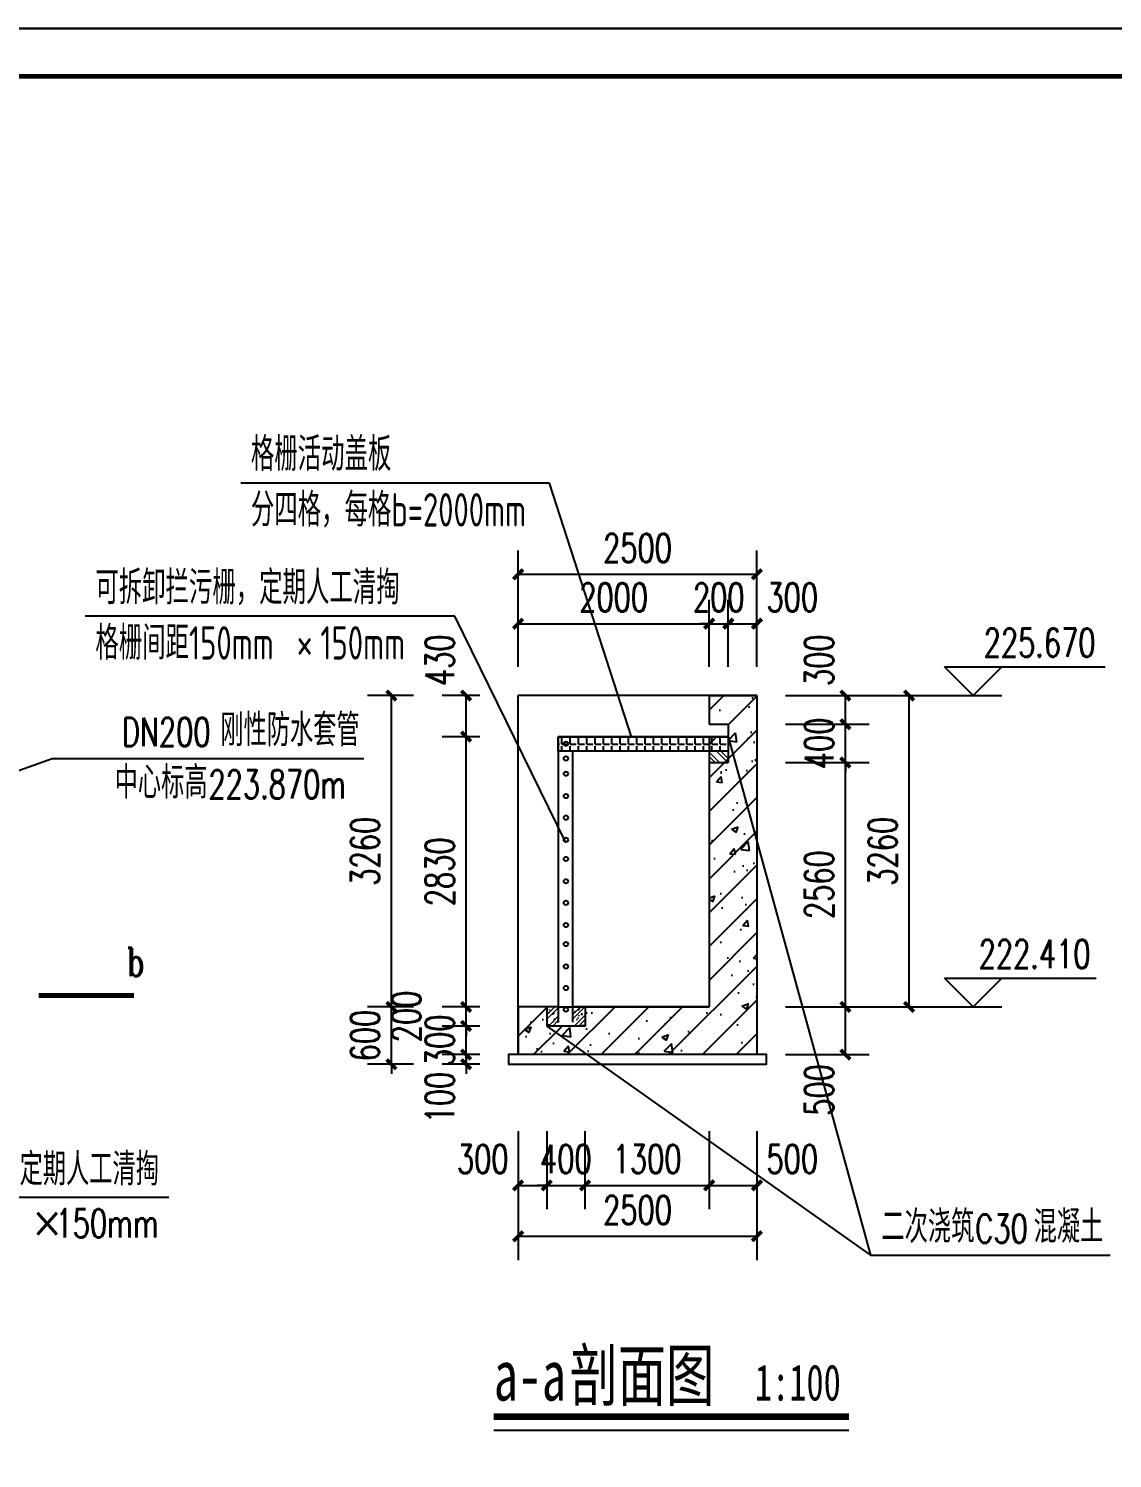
# Model space of a CAD drawing. Header units: millimetres. Extents: x -725 to 2274960, y -506 to 2980382.
# Drawn here: x 2133333 to 2144678, y 2601241 to 2616214 of the extents above; entities that cross this region are included whole.
import ezdxf

# ---------------------------------------------------------------- set-up
doc = ezdxf.new("R2010")
doc.units = ezdxf.units.MM
doc.header["$LTSCALE"] = 1000
for name, color, linetype in [('1', 1, 'Continuous'), ('AXIS', 3, 'Continuous'), ('DIM_ELEV', 3, 'Continuous'), ('DIM_LEAD', 3, 'Continuous'), ('DIM_SYMB', 3, 'Continuous'), ('PUB_DIM', 3, 'Continuous'), ('PUB_TITLE', 4, 'Continuous'), ('TWT_SYMB', 3, 'Continuous'), ('YHJ_剖面_梁板', 4, 'Continuous'), ('线框', 2, 'Continuous'), ('细线', 4, 'Continuous')]:
    doc.layers.add(name, color=color, linetype=linetype)
doc.styles.add('_TCH_DIM', font='SIMPLEX', dxfattribs={"bigfont": 'GBCBIG'})
doc.styles.add('_TCH_DIM_T3', font='SIMPLEX', dxfattribs={"width": 0.705882, "bigfont": 'GBCBIG'})
doc.styles.add('_TCH_LABEL', font='COMPLEX', dxfattribs={"bigfont": 'GBCBIG'})
doc.styles.add('biaotilan', font='', dxfattribs={"width": 0.7})
doc.styles.add('TSSD_Rein', font='tssdeng.shx', dxfattribs={"width": 0.7, "bigfont": 'hztxt.shx'})
doc.styles.get('biaotilan').set_extended_font_data('SimSun')
doc.dimstyles.new('_TCH_ARCH&&100', dxfattribs={"dimtxt": 297.5, "dimasz": 100, "dimexe": 250, "dimexo": 300, "dimgap": 126.25, "dimtad": 1, "dimdec": 0, "dimzin": 0, "dimdsep": 46, "dimtxsty": '_TCH_DIM_T3', "dimblk": 'ARCHTICK', "dimcen": 0.09, "dimclrt": 7, "dimazin": 2, "dimtfac": 1, "dimtdec": 0, "dimtix": 1, "dimtmove": 2, "dimatfit": 3, "dimfxl": 75, "dimtolj": 1, "dimtzin": 0, "dimarcsym": 0})
doc.dimstyles.new('_TCH_ARCH_M_M&&100', dxfattribs={"dimtxt": 297.5, "dimasz": 100, "dimexe": 250, "dimexo": 300, "dimgap": 126.25, "dimtad": 1, "dimdec": 0, "dimzin": 0, "dimdsep": 46, "dimtxsty": '_TCH_DIM_T3', "dimblk": 'ARCHTICK', "dimcen": 0.09, "dimclrt": 7, "dimazin": 2, "dimtfac": 1, "dimtdec": 0, "dimtix": 1, "dimtmove": 2, "dimatfit": 3, "dimfxl": 75, "dimtolj": 1, "dimtzin": 0, "dimarcsym": 0})

# ---------------------------------------------------------------- blocks, each defined once
blk = doc.blocks.new('HAYJZ A3')
blk.add_lwpolyline([(4975, -403417), (46975, -403417), (46975, -433117), (4975, -433117), (4975, -403417)])
at = {"const_width": 50}
blk.add_lwpolyline([(7475, -403917), (46475, -403917), (46475, -432617), (7475, -432617), (7475, -403917)], dxfattribs=at)
at = {"layer": 'PUB_TITLE'}
blk.add_lwpolyline([(4975, -433117), (46975, -433117), (46975, -403417), (4975, -403417)], close=True, dxfattribs=at)
blk = doc.blocks.new('_ArchTick')
at = {"color": 0, "linetype": 'ByBlock', "const_width": 0.4}
blk.add_lwpolyline([(-0.5, -0.5), (0.5, 0.5)], dxfattribs=at)
blk = doc.blocks.new('*D402')
at = {"layer": 'Defpoints', "color": 0, "transparency": 16777216}
for p in [(2140457, 2604966), (2140957, 2604966), (2140957, 2604100)]:
    blk.add_point(p, dxfattribs=at)
at = {"layer": 'PUB_DIM', "color": 0, "lineweight": -2, "transparency": 16777216}
for p, q in [((2140457, 2604666), (2140457, 2603850)), ((2140957, 2604666), (2140957, 2603850)), ((2140457, 2604100), (2140957, 2604100))]:
    blk.add_line(p, q, dxfattribs=at)
at = {"layer": 'PUB_DIM', "color": 0, "lineweight": -2, "transparency": 16777216, "xscale": 100, "yscale": 100, "zscale": 100, "rotation": 180}
blk.add_blockref('_ArchTick', (2140457, 2604100), dxfattribs=at)
at = {"layer": 'PUB_DIM', "color": 0, "lineweight": -2, "transparency": 16777216, "xscale": 100, "yscale": 100, "zscale": 100}
blk.add_blockref('_ArchTick', (2140957, 2604100), dxfattribs=at)
at = {"layer": 'PUB_DIM', "color": 7, "transparency": 16777216, "insert": (2141327, 2604375), "char_height": 297.5, "attachment_point": 5, "style": '_TCH_DIM_T3'}
blk.add_mtext('\\A1;500', dxfattribs=at)
blk = doc.blocks.new('*D403')
at = {"layer": 'Defpoints', "color": 0, "transparency": 16777216}
for p in [(2139157, 2604966), (2140457, 2604966), (2140457, 2604100)]:
    blk.add_point(p, dxfattribs=at)
at = {"layer": 'PUB_DIM', "color": 0, "lineweight": -2, "transparency": 16777216}
for p, q in [((2139157, 2604666), (2139157, 2603850)), ((2140457, 2604666), (2140457, 2603850)), ((2139157, 2604100), (2140457, 2604100))]:
    blk.add_line(p, q, dxfattribs=at)
at = {"layer": 'PUB_DIM', "color": 0, "lineweight": -2, "transparency": 16777216, "xscale": 100, "yscale": 100, "zscale": 100, "rotation": 180}
blk.add_blockref('_ArchTick', (2139157, 2604100), dxfattribs=at)
at = {"layer": 'PUB_DIM', "color": 0, "lineweight": -2, "transparency": 16777216, "xscale": 100, "yscale": 100, "zscale": 100}
blk.add_blockref('_ArchTick', (2140457, 2604100), dxfattribs=at)
at = {"layer": 'PUB_DIM', "color": 7, "transparency": 16777216, "insert": (2139807, 2604375), "char_height": 297.5, "attachment_point": 5, "style": '_TCH_DIM_T3'}
blk.add_mtext('\\A1;1300', dxfattribs=at)
blk = doc.blocks.new('*D404')
at = {"layer": 'Defpoints', "color": 0, "transparency": 16777216}
for p in [(2138757, 2604966), (2139157, 2604966), (2139157, 2604100)]:
    blk.add_point(p, dxfattribs=at)
at = {"layer": 'PUB_DIM', "color": 0, "lineweight": -2, "transparency": 16777216}
for p, q in [((2138757, 2604666), (2138757, 2603850)), ((2139157, 2604666), (2139157, 2603850)), ((2138757, 2604100), (2138657, 2604100)), ((2138757, 2604100), (2139157, 2604100)), ((2139157, 2604100), (2139257, 2604100))]:
    blk.add_line(p, q, dxfattribs=at)
at = {"layer": 'PUB_DIM', "color": 0, "lineweight": -2, "transparency": 16777216, "xscale": 100, "yscale": 100, "zscale": 100}
blk.add_blockref('_ArchTick', (2138757, 2604100), dxfattribs=at)
at = {"layer": 'PUB_DIM', "color": 0, "lineweight": -2, "transparency": 16777216, "xscale": 100, "yscale": 100, "zscale": 100, "rotation": 180}
blk.add_blockref('_ArchTick', (2139157, 2604100), dxfattribs=at)
at = {"layer": 'PUB_DIM', "color": 7, "transparency": 16777216, "insert": (2138957, 2604375), "char_height": 297.5, "attachment_point": 5, "style": '_TCH_DIM_T3'}
blk.add_mtext('\\A1;400', dxfattribs=at)
blk = doc.blocks.new('*D405')
at = {"layer": 'Defpoints', "color": 0, "transparency": 16777216}
for p in [(2138457, 2604966), (2138757, 2604966), (2138757, 2604100)]:
    blk.add_point(p, dxfattribs=at)
at = {"layer": 'PUB_DIM', "color": 0, "lineweight": -2, "transparency": 16777216}
for p, q in [((2138457, 2604666), (2138457, 2603850)), ((2138757, 2604666), (2138757, 2603850)), ((2138457, 2604100), (2138757, 2604100))]:
    blk.add_line(p, q, dxfattribs=at)
at = {"layer": 'PUB_DIM', "color": 0, "lineweight": -2, "transparency": 16777216, "xscale": 100, "yscale": 100, "zscale": 100, "rotation": 180}
blk.add_blockref('_ArchTick', (2138457, 2604100), dxfattribs=at)
at = {"layer": 'PUB_DIM', "color": 0, "lineweight": -2, "transparency": 16777216, "xscale": 100, "yscale": 100, "zscale": 100}
blk.add_blockref('_ArchTick', (2138757, 2604100), dxfattribs=at)
at = {"layer": 'PUB_DIM', "color": 7, "transparency": 16777216, "insert": (2138087, 2604375), "char_height": 297.5, "attachment_point": 5, "style": '_TCH_DIM_T3'}
blk.add_mtext('\\A1;300', dxfattribs=at)
blk = doc.blocks.new('*D406')
at = {"layer": 'Defpoints', "color": 0, "transparency": 16777216}
for p in [(2138457, 2604966), (2140957, 2604966), (2140957, 2603567)]:
    blk.add_point(p, dxfattribs=at)
at = {"layer": 'PUB_DIM', "color": 0, "lineweight": -2, "transparency": 16777216}
for p, q in [((2138457, 2604666), (2138457, 2603317)), ((2140957, 2604666), (2140957, 2603317)), ((2138457, 2603567), (2140957, 2603567))]:
    blk.add_line(p, q, dxfattribs=at)
at = {"layer": 'PUB_DIM', "color": 0, "lineweight": -2, "transparency": 16777216, "xscale": 100, "yscale": 100, "zscale": 100, "rotation": 180}
blk.add_blockref('_ArchTick', (2138457, 2603567), dxfattribs=at)
at = {"layer": 'PUB_DIM', "color": 0, "lineweight": -2, "transparency": 16777216, "xscale": 100, "yscale": 100, "zscale": 100}
blk.add_blockref('_ArchTick', (2140957, 2603567), dxfattribs=at)
at = {"layer": 'PUB_DIM', "color": 7, "transparency": 16777216, "insert": (2139707, 2603842), "char_height": 297.5, "attachment_point": 5, "style": '_TCH_DIM_T3'}
blk.add_mtext('\\A1;2500', dxfattribs=at)
blk = doc.blocks.new('*D407')
at = {"layer": 'Defpoints', "color": 0, "transparency": 16777216}
for p in [(2140957, 2605969), (2141883, 2605969), (2140957, 2605469)]:
    blk.add_point(p, dxfattribs=at)
at = {"layer": 'PUB_DIM', "color": 0, "lineweight": -2, "transparency": 16777216}
for p, q in [((2141257, 2605969), (2142133, 2605969)), ((2141883, 2605469), (2141883, 2605969)), ((2141257, 2605469), (2142133, 2605469))]:
    blk.add_line(p, q, dxfattribs=at)
at = {"layer": 'PUB_DIM', "color": 0, "lineweight": -2, "transparency": 16777216, "xscale": 100, "yscale": 100, "zscale": 100}
for p, rotation in [((2141883, 2605969), 90), ((2141883, 2605469), 270)]:
    blk.add_blockref('_ArchTick', p, dxfattribs=dict(at, rotation=rotation))
at = {"layer": 'PUB_DIM', "color": 7, "transparency": 16777216, "insert": (2141608, 2605099), "char_height": 297.5, "attachment_point": 5, "rotation": 90, "style": '_TCH_DIM_T3'}
blk.add_mtext('\\A1;500', dxfattribs=at)
blk = doc.blocks.new('*D408')
at = {"layer": 'Defpoints', "color": 0, "transparency": 16777216}
for p in [(2140957, 2608529), (2141883, 2608529), (2140957, 2605969)]:
    blk.add_point(p, dxfattribs=at)
at = {"layer": 'PUB_DIM', "color": 0, "lineweight": -2, "transparency": 16777216}
for p, q in [((2141257, 2608529), (2142133, 2608529)), ((2141883, 2605969), (2141883, 2608529)), ((2141257, 2605969), (2142133, 2605969))]:
    blk.add_line(p, q, dxfattribs=at)
at = {"layer": 'PUB_DIM', "color": 0, "lineweight": -2, "transparency": 16777216, "xscale": 100, "yscale": 100, "zscale": 100}
for p, rotation in [((2141883, 2608529), 90), ((2141883, 2605969), 270)]:
    blk.add_blockref('_ArchTick', p, dxfattribs=dict(at, rotation=rotation))
at = {"layer": 'PUB_DIM', "color": 7, "transparency": 16777216, "insert": (2141608, 2607249), "char_height": 297.5, "attachment_point": 5, "rotation": 90, "style": '_TCH_DIM_T3'}
blk.add_mtext('\\A1;2560', dxfattribs=at)
blk = doc.blocks.new('*D409')
at = {"layer": 'Defpoints', "color": 0, "transparency": 16777216}
for p in [(2140957, 2608929), (2141883, 2608929), (2140957, 2608529)]:
    blk.add_point(p, dxfattribs=at)
at = {"layer": 'PUB_DIM', "color": 0, "lineweight": -2, "transparency": 16777216}
for p, q in [((2141883, 2608929), (2141883, 2609029)), ((2141257, 2608929), (2142133, 2608929)), ((2141883, 2608529), (2141883, 2608929)), ((2141257, 2608529), (2142133, 2608529)), ((2141883, 2608529), (2141883, 2608429))]:
    blk.add_line(p, q, dxfattribs=at)
at = {"layer": 'PUB_DIM', "color": 0, "lineweight": -2, "transparency": 16777216, "xscale": 100, "yscale": 100, "zscale": 100}
for p, rotation in [((2141883, 2608929), 270), ((2141883, 2608529), 90)]:
    blk.add_blockref('_ArchTick', p, dxfattribs=dict(at, rotation=rotation))
at = {"layer": 'PUB_DIM', "color": 7, "transparency": 16777216, "insert": (2141608, 2608729), "char_height": 297.5, "attachment_point": 5, "rotation": 90, "style": '_TCH_DIM_T3'}
blk.add_mtext('\\A1;400', dxfattribs=at)
blk = doc.blocks.new('*D410')
at = {"layer": 'Defpoints', "color": 0, "transparency": 16777216}
for p in [(2140957, 2609229), (2141883, 2609229), (2140957, 2608929)]:
    blk.add_point(p, dxfattribs=at)
at = {"layer": 'PUB_DIM', "color": 0, "lineweight": -2, "transparency": 16777216}
for p, q in [((2141257, 2609229), (2142133, 2609229)), ((2141883, 2608929), (2141883, 2609229)), ((2141257, 2608929), (2142133, 2608929))]:
    blk.add_line(p, q, dxfattribs=at)
at = {"layer": 'PUB_DIM', "color": 0, "lineweight": -2, "transparency": 16777216, "xscale": 100, "yscale": 100, "zscale": 100}
for p, rotation in [((2141883, 2609229), 90), ((2141883, 2608929), 270)]:
    blk.add_blockref('_ArchTick', p, dxfattribs=dict(at, rotation=rotation))
at = {"layer": 'PUB_DIM', "color": 7, "transparency": 16777216, "insert": (2141608, 2609599), "char_height": 297.5, "attachment_point": 5, "rotation": 90, "style": '_TCH_DIM_T3'}
blk.add_mtext('\\A1;300', dxfattribs=at)
blk = doc.blocks.new('*D411')
at = {"layer": 'Defpoints', "color": 0, "transparency": 16777216}
for p in [(2141257, 2609229), (2142549, 2609229), (2141257, 2605969)]:
    blk.add_point(p, dxfattribs=at)
at = {"layer": 'PUB_DIM', "color": 0, "lineweight": -2, "transparency": 16777216}
for p, q in [((2141557, 2609229), (2142799, 2609229)), ((2142549, 2605969), (2142549, 2609229)), ((2141557, 2605969), (2142799, 2605969))]:
    blk.add_line(p, q, dxfattribs=at)
at = {"layer": 'PUB_DIM', "color": 0, "lineweight": -2, "transparency": 16777216, "xscale": 100, "yscale": 100, "zscale": 100}
for p, rotation in [((2142549, 2609229), 90), ((2142549, 2605969), 270)]:
    blk.add_blockref('_ArchTick', p, dxfattribs=dict(at, rotation=rotation))
at = {"layer": 'PUB_DIM', "color": 7, "transparency": 16777216, "insert": (2142274, 2607599), "char_height": 297.5, "attachment_point": 5, "rotation": 90, "style": '_TCH_DIM_T3'}
blk.add_mtext('\\A1;3260', dxfattribs=at)
blk = doc.blocks.new('*D445')
at = {"layer": 'Defpoints', "color": 0, "transparency": 16777216}
for p in [(2137912, 2605469), (2138357, 2605469), (2138357, 2605369)]:
    blk.add_point(p, dxfattribs=at)
at = {"layer": 'PUB_DIM', "color": 0, "lineweight": -2, "transparency": 16777216}
for p, q in [((2138057, 2605469), (2137662, 2605469)), ((2137912, 2605469), (2137912, 2605569)), ((2137912, 2605369), (2137912, 2605469)), ((2138057, 2605369), (2137662, 2605369)), ((2137912, 2605369), (2137912, 2605269))]:
    blk.add_line(p, q, dxfattribs=at)
at = {"layer": 'PUB_DIM', "color": 0, "lineweight": -2, "transparency": 16777216, "xscale": 100, "yscale": 100, "zscale": 100}
for p, rotation in [((2137912, 2605469), 270), ((2137912, 2605369), 90)]:
    blk.add_blockref('_ArchTick', p, dxfattribs=dict(at, rotation=rotation))
at = {"layer": 'PUB_DIM', "color": 7, "transparency": 16777216, "insert": (2137637, 2605019), "char_height": 297.5, "attachment_point": 5, "rotation": 90, "style": '_TCH_DIM_T3'}
blk.add_mtext('\\A1;100', dxfattribs=at)
blk = doc.blocks.new('*D446')
at = {"layer": 'Defpoints', "color": 0, "transparency": 16777216}
for p in [(2137912, 2605769), (2138357, 2605769), (2138357, 2605469)]:
    blk.add_point(p, dxfattribs=at)
at = {"layer": 'PUB_DIM', "color": 0, "lineweight": -2, "transparency": 16777216}
for p, q in [((2138057, 2605769), (2137662, 2605769)), ((2137912, 2605769), (2137912, 2605869)), ((2137912, 2605469), (2137912, 2605769)), ((2138057, 2605469), (2137662, 2605469)), ((2137912, 2605469), (2137912, 2605369))]:
    blk.add_line(p, q, dxfattribs=at)
at = {"layer": 'PUB_DIM', "color": 0, "lineweight": -2, "transparency": 16777216, "xscale": 100, "yscale": 100, "zscale": 100}
for p, rotation in [((2137912, 2605769), 270), ((2137912, 2605469), 90)]:
    blk.add_blockref('_ArchTick', p, dxfattribs=dict(at, rotation=rotation))
at = {"layer": 'PUB_DIM', "color": 7, "transparency": 16777216, "insert": (2137637, 2605619), "char_height": 297.5, "attachment_point": 5, "rotation": 90, "style": '_TCH_DIM_T3'}
blk.add_mtext('\\A1;300', dxfattribs=at)
blk = doc.blocks.new('*D447')
at = {"layer": 'Defpoints', "color": 0, "transparency": 16777216}
for p in [(2137912, 2605969), (2138357, 2605969), (2138357, 2605769)]:
    blk.add_point(p, dxfattribs=at)
at = {"layer": 'PUB_DIM', "color": 0, "lineweight": -2, "transparency": 16777216}
for p, q in [((2137912, 2605969), (2137912, 2606069)), ((2138057, 2605969), (2137662, 2605969)), ((2137912, 2605769), (2137912, 2605969)), ((2138057, 2605769), (2137662, 2605769)), ((2137912, 2605769), (2137912, 2605669))]:
    blk.add_line(p, q, dxfattribs=at)
at = {"layer": 'PUB_DIM', "color": 0, "lineweight": -2, "transparency": 16777216, "xscale": 100, "yscale": 100, "zscale": 100}
for p, rotation in [((2137912, 2605969), 270), ((2137912, 2605769), 90)]:
    blk.add_blockref('_ArchTick', p, dxfattribs=dict(at, rotation=rotation))
at = {"layer": 'PUB_DIM', "color": 7, "transparency": 16777216, "insert": (2137287, 2605869), "char_height": 297.5, "attachment_point": 5, "rotation": 90, "style": '_TCH_DIM_T3'}
blk.add_mtext('\\A1;200', dxfattribs=at)
blk = doc.blocks.new('*D448')
at = {"layer": 'Defpoints', "color": 0, "transparency": 16777216}
for p in [(2137912, 2608799), (2138357, 2608799), (2138357, 2605969)]:
    blk.add_point(p, dxfattribs=at)
at = {"layer": 'PUB_DIM', "color": 0, "lineweight": -2, "transparency": 16777216}
for p, q in [((2138057, 2608799), (2137662, 2608799)), ((2137912, 2605969), (2137912, 2608799)), ((2138057, 2605969), (2137662, 2605969))]:
    blk.add_line(p, q, dxfattribs=at)
at = {"layer": 'PUB_DIM', "color": 0, "lineweight": -2, "transparency": 16777216, "xscale": 100, "yscale": 100, "zscale": 100}
for p, rotation in [((2137912, 2608799), 90), ((2137912, 2605969), 270)]:
    blk.add_blockref('_ArchTick', p, dxfattribs=dict(at, rotation=rotation))
at = {"layer": 'PUB_DIM', "color": 7, "transparency": 16777216, "insert": (2137637, 2607384), "char_height": 297.5, "attachment_point": 5, "rotation": 90, "style": '_TCH_DIM_T3'}
blk.add_mtext('\\A1;2830', dxfattribs=at)
blk = doc.blocks.new('*D449')
at = {"layer": 'Defpoints', "color": 0, "transparency": 16777216}
for p in [(2137912, 2609229), (2138357, 2609229), (2138357, 2608799)]:
    blk.add_point(p, dxfattribs=at)
at = {"layer": 'PUB_DIM', "color": 0, "lineweight": -2, "transparency": 16777216}
for p, q in [((2138057, 2609229), (2137662, 2609229)), ((2137912, 2608799), (2137912, 2609229)), ((2138057, 2608799), (2137662, 2608799))]:
    blk.add_line(p, q, dxfattribs=at)
at = {"layer": 'PUB_DIM', "color": 0, "lineweight": -2, "transparency": 16777216, "xscale": 100, "yscale": 100, "zscale": 100}
for p, rotation in [((2137912, 2609229), 90), ((2137912, 2608799), 270)]:
    blk.add_blockref('_ArchTick', p, dxfattribs=dict(at, rotation=rotation))
at = {"layer": 'PUB_DIM', "color": 7, "transparency": 16777216, "insert": (2137637, 2609599), "char_height": 297.5, "attachment_point": 5, "rotation": 90, "style": '_TCH_DIM_T3'}
blk.add_mtext('\\A1;430', dxfattribs=at)
blk = doc.blocks.new('*D450')
at = {"layer": 'Defpoints', "color": 0, "transparency": 16777216}
for p in [(2137130, 2609229), (2137662, 2609229), (2137662, 2605969)]:
    blk.add_point(p, dxfattribs=at)
at = {"layer": 'PUB_DIM', "color": 0, "lineweight": -2, "transparency": 16777216}
for p, q in [((2137362, 2609229), (2136880, 2609229)), ((2137130, 2605969), (2137130, 2609229)), ((2137362, 2605969), (2136880, 2605969))]:
    blk.add_line(p, q, dxfattribs=at)
at = {"layer": 'PUB_DIM', "color": 0, "lineweight": -2, "transparency": 16777216, "xscale": 100, "yscale": 100, "zscale": 100}
for p, rotation in [((2137130, 2609229), 90), ((2137130, 2605969), 270)]:
    blk.add_blockref('_ArchTick', p, dxfattribs=dict(at, rotation=rotation))
at = {"layer": 'PUB_DIM', "color": 7, "transparency": 16777216, "insert": (2136855, 2607599), "char_height": 297.5, "attachment_point": 5, "rotation": 90, "style": '_TCH_DIM_T3'}
blk.add_mtext('\\A1;3260', dxfattribs=at)
blk = doc.blocks.new('*D451')
at = {"layer": 'Defpoints', "color": 0, "transparency": 16777216}
for p in [(2137130, 2605969), (2137662, 2605969), (2137662, 2605369)]:
    blk.add_point(p, dxfattribs=at)
at = {"layer": 'PUB_DIM', "color": 0, "lineweight": -2, "transparency": 16777216}
for p, q in [((2137130, 2605969), (2137130, 2606069)), ((2137362, 2605969), (2136880, 2605969)), ((2137130, 2605369), (2137130, 2605969)), ((2137362, 2605369), (2136880, 2605369)), ((2137130, 2605369), (2137130, 2605269))]:
    blk.add_line(p, q, dxfattribs=at)
at = {"layer": 'PUB_DIM', "color": 0, "lineweight": -2, "transparency": 16777216, "xscale": 100, "yscale": 100, "zscale": 100}
for p, rotation in [((2137130, 2605969), 270), ((2137130, 2605369), 90)]:
    blk.add_blockref('_ArchTick', p, dxfattribs=dict(at, rotation=rotation))
at = {"layer": 'PUB_DIM', "color": 7, "transparency": 16777216, "insert": (2136855, 2605669), "char_height": 297.5, "attachment_point": 5, "rotation": 90, "style": '_TCH_DIM_T3'}
blk.add_mtext('\\A1;600', dxfattribs=at)
blk = doc.blocks.new('*D452')
at = {"layer": 'Defpoints', "color": 0, "transparency": 16777216}
for p in [(2140457, 2609982), (2138457, 2609229), (2140457, 2609229)]:
    blk.add_point(p, dxfattribs=at)
at = {"layer": 'PUB_DIM', "color": 0, "lineweight": -2, "transparency": 16777216}
for p, q in [((2138457, 2609529), (2138457, 2610232)), ((2140457, 2609529), (2140457, 2610232)), ((2138457, 2609982), (2140457, 2609982))]:
    blk.add_line(p, q, dxfattribs=at)
at = {"layer": 'PUB_DIM', "color": 0, "lineweight": -2, "transparency": 16777216, "xscale": 100, "yscale": 100, "zscale": 100, "rotation": 180}
blk.add_blockref('_ArchTick', (2138457, 2609982), dxfattribs=at)
at = {"layer": 'PUB_DIM', "color": 0, "lineweight": -2, "transparency": 16777216, "xscale": 100, "yscale": 100, "zscale": 100}
blk.add_blockref('_ArchTick', (2140457, 2609982), dxfattribs=at)
at = {"layer": 'PUB_DIM', "color": 7, "transparency": 16777216, "insert": (2139457, 2610257), "char_height": 297.5, "attachment_point": 5, "style": '_TCH_DIM_T3'}
blk.add_mtext('\\A1;2000', dxfattribs=at)
blk = doc.blocks.new('*D453')
at = {"layer": 'Defpoints', "color": 0, "transparency": 16777216}
for p in [(2140657, 2609982), (2140457, 2609229), (2140657, 2609229)]:
    blk.add_point(p, dxfattribs=at)
at = {"layer": 'PUB_DIM', "color": 0, "lineweight": -2, "transparency": 16777216}
for p, q in [((2140457, 2609529), (2140457, 2610232)), ((2140657, 2609529), (2140657, 2610232)), ((2140457, 2609982), (2140357, 2609982)), ((2140457, 2609982), (2140657, 2609982)), ((2140657, 2609982), (2140757, 2609982))]:
    blk.add_line(p, q, dxfattribs=at)
at = {"layer": 'PUB_DIM', "color": 0, "lineweight": -2, "transparency": 16777216, "xscale": 100, "yscale": 100, "zscale": 100}
blk.add_blockref('_ArchTick', (2140457, 2609982), dxfattribs=at)
at = {"layer": 'PUB_DIM', "color": 0, "lineweight": -2, "transparency": 16777216, "xscale": 100, "yscale": 100, "zscale": 100, "rotation": 180}
blk.add_blockref('_ArchTick', (2140657, 2609982), dxfattribs=at)
at = {"layer": 'PUB_DIM', "color": 7, "transparency": 16777216, "insert": (2140557, 2610257), "char_height": 297.5, "attachment_point": 5, "style": '_TCH_DIM_T3'}
blk.add_mtext('\\A1;200', dxfattribs=at)
blk = doc.blocks.new('*D454')
at = {"layer": 'Defpoints', "color": 0, "transparency": 16777216}
for p in [(2140957, 2609982), (2140657, 2609229), (2140957, 2609229)]:
    blk.add_point(p, dxfattribs=at)
at = {"layer": 'PUB_DIM', "color": 0, "lineweight": -2, "transparency": 16777216}
for p, q in [((2140657, 2609529), (2140657, 2610232)), ((2140957, 2609529), (2140957, 2610232)), ((2140657, 2609982), (2140957, 2609982))]:
    blk.add_line(p, q, dxfattribs=at)
at = {"layer": 'PUB_DIM', "color": 0, "lineweight": -2, "transparency": 16777216, "xscale": 100, "yscale": 100, "zscale": 100, "rotation": 180}
blk.add_blockref('_ArchTick', (2140657, 2609982), dxfattribs=at)
at = {"layer": 'PUB_DIM', "color": 0, "lineweight": -2, "transparency": 16777216, "xscale": 100, "yscale": 100, "zscale": 100}
blk.add_blockref('_ArchTick', (2140957, 2609982), dxfattribs=at)
at = {"layer": 'PUB_DIM', "color": 7, "transparency": 16777216, "insert": (2141327, 2610257), "char_height": 297.5, "attachment_point": 5, "style": '_TCH_DIM_T3'}
blk.add_mtext('\\A1;300', dxfattribs=at)
blk = doc.blocks.new('*D455')
at = {"layer": 'Defpoints', "color": 0, "transparency": 16777216}
for p in [(2140957, 2610500), (2138457, 2609229), (2140957, 2609229)]:
    blk.add_point(p, dxfattribs=at)
at = {"layer": 'PUB_DIM', "color": 0, "lineweight": -2, "transparency": 16777216}
for p, q in [((2138457, 2609529), (2138457, 2610750)), ((2140957, 2609529), (2140957, 2610750)), ((2138457, 2610500), (2140957, 2610500))]:
    blk.add_line(p, q, dxfattribs=at)
at = {"layer": 'PUB_DIM', "color": 0, "lineweight": -2, "transparency": 16777216, "xscale": 100, "yscale": 100, "zscale": 100, "rotation": 180}
blk.add_blockref('_ArchTick', (2138457, 2610500), dxfattribs=at)
at = {"layer": 'PUB_DIM', "color": 0, "lineweight": -2, "transparency": 16777216, "xscale": 100, "yscale": 100, "zscale": 100}
blk.add_blockref('_ArchTick', (2140957, 2610500), dxfattribs=at)
at = {"layer": 'PUB_DIM', "color": 7, "transparency": 16777216, "insert": (2139707, 2610775), "char_height": 297.5, "attachment_point": 5, "style": '_TCH_DIM_T3'}
blk.add_mtext('\\A1;2500', dxfattribs=at)

msp = doc.modelspace()

# ---------------------------------------------------------------- hatches: boundary and pattern name
h = msp.add_hatch()
h.set_pattern_fill('钢筋混凝土', color=8, scale=100)
h.set_pattern_definition([(45, (1827860.88, 2711904.55), (-176.7767, 176.7767), []), (50, (1827860.9, 2711904.55), (717.2602, -62.7521), [75, -825]), (355, (1827860.9, 2711904.55), (-138.7513, 752.1921), [60, -660]), (100.4514, (1827920.65, 2711899.3), (578.5094, 689.4395), [63.7402, -701.1421]), (46.1842, (1827860.9, 2712104.55), (1067.241, -165.519), [112.5, -1237.5]), (96.6356, (1827949.8, 2712090.8), (934.6627, 974.118), [95.6103, -1051.713]), (351.1842, (1827860.9, 2712104.5), (934.662, 974.1186), [90, -990]), (21, (1827960.9, 2712054.55), (596.907, -402.6189), [75, -825]), (326, (1827960.9, 2712054.55), (243.3153, 725.15), [60, -660]), (71.4514, (1828010.6, 2712021), (840.2226, 322.5305), [63.7402, -701.1421]), (37.5, (1827860.88, 2711904.55), (12.15986, 332.89385), [0, -652, 0, -670, 0, -662.5]), (7.5, (1827860.88, 2711904.55), (263.06954, 394.4117), [0, -382, 0, -637, 0, -252.5]), (327.5, (1827637.88, 2711904.55), (533.82244, -22.55487), [0, -250, 0, -780, 0, -1035]), (317.5, (1827537.9, 2711904.55), (583.1862, 100.105), [0, -325, 0, -518, 0, -735])])
h.paths.add_polyline_path([(2140657.0605, 2608798.7469), (2140457.0605, 2608798.7469), (2140457.0605, 2605969.0122), (2139157.0605, 2605969.0122), (2139157.0605, 2605769.0122), (2138757.0605, 2605769.0122), (2138757.0605, 2605969.0122), (2138457.0605, 2605969.0122), (2138457.0605, 2605469.0122), (2140957.0605, 2605469.0122), (2140957.0605, 2609229.0122), (2140457.0605, 2609229.0122), (2140457.0605, 2608929.0122), (2140657.0605, 2608929.0122)])
at = {"layer": 'YHJ_剖面_梁板'}
h = msp.add_hatch(dxfattribs=at)
h.set_pattern_fill('ANGLE', color=8, scale=25)
h.set_pattern_definition([(0, (88728.39, 4626.55), (0, 87.3125), [63.5, -23.8125]), (90, (88728.39, 4626.55), (-87.3125, 5e-15), [63.5, -23.8125])])
h.paths.add_polyline_path([(2138876.7953, 2608798.7469), (2140657.0605, 2608798.7469), (2140657.0605, 2608648.7469), (2138876.7953, 2608648.7469)])
at = {"layer": '细线', "linetype": 'Continuous', "lineweight": 0, "ltscale": 0.5}
h = msp.add_hatch(dxfattribs=at)
h.set_pattern_fill('ANSI32', color=8, scale=10, angle=90)
h.set_pattern_definition([(135, (2061843.79, 2642481.81), (-67.35192, -67.35192), []), (135, (2061843.79, 2642526.71), (-67.35192, -67.35192), [])])
h.paths.add_polyline_path([(2140457.0605, 2608648.7469), (2140457.0605, 2608529.0122), (2140657.0605, 2608529.0122), (2140657.0605, 2608648.7469)])
h = msp.add_hatch(dxfattribs=at)
h.set_pattern_fill('AR-CONC', color=8)
h.set_pattern_definition([(50, (2191456.07, 2684582.28), (182.18467, -15.93909), [19.05, -209.55]), (355, (2191456.07, 2684582.28), (-35.24342, 191.05685), [15.24, -167.6406]), (100.45144, (2191471.25, 2684580.95), (146.94125, 175.11775), [16.19, -178.09024]), (46.1842, (2191456.07, 2684633.08), (271.07904, -42.04233), [28.575, -314.325]), (96.63556, (2191478.66, 2684629.58), (237.4041, 247.4261), [24.285, -267.1356]), (351.18415, (2191456.07, 2684633.08), (237.4041, 247.4261), [22.86, -251.4597]), (21, (2191481.47, 2684620.38), (151.6144, -102.2652), [19.05, -209.55]), (326, (2191481.47, 2684620.38), (61.80203, 184.18797), [15.24, -167.64]), (71.45144, (2191494.1, 2684611.86), (213.41642, 81.92277), [16.19, -178.08994]), (37.5, (2191456.065, 2684582.28), (3.088603, 84.55504), [0, -165.608, 0, -170.18, 0, -168.275]), (7.5, (2191456.065, 2684582.28), (66.81966, 100.180575), [0, -97.028, 0, -161.798, 0, -64.135]), (327.5, (2191399.42, 2684582.28), (135.590595, -5.728744), [0, -63.5, 0, -198.12, 0, -262.89]), (317.5, (2191374.02, 2684582.28), (148.12918, 25.42649), [0, -82.55, 0, -131.572, 0, -186.69])])
h.paths.add_polyline_path([(2139157.0605, 2605969.0122), (2139026.7953, 2605969.0122), (2139026.7953, 2605769.0122), (2139157.0605, 2605769.0122)])
h.paths.add_polyline_path([(2138876.7953, 2605969.0122), (2138757.0605, 2605969.0122), (2138757.0605, 2605769.0122), (2138876.7953, 2605769.0122)])
h = msp.add_hatch(dxfattribs=at)
h.set_pattern_fill('ANSI32', color=8, scale=10)
h.set_pattern_definition([(45, (2191456.065, 2684582.28), (-67.35192, 67.35192), []), (45, (2191500.97, 2684582.28), (-67.35192, 67.35192), [])])
h.paths.add_polyline_path([(2138876.7953, 2605969.0122), (2138757.0605, 2605969.0122), (2138757.0605, 2605769.0122), (2138876.7953, 2605769.0122)])
h.paths.add_polyline_path([(2139157.0605, 2605969.0122), (2139026.7953, 2605969.0122), (2139026.7953, 2605769.0122), (2139157.0605, 2605769.0122)])

# ---------------------------------------------------------------- linework, layer by layer
at = {"layer": '1'}
msp.add_line((2138864.456, 2605969.0122), (2140457.0605, 2605969.0122), dxfattribs=at)
at = {"layer": 'AXIS'}
msp.add_line((2131492.8516, 2603976.3771), (2134799.5778, 2603976.3771), dxfattribs=at)
at = {"layer": 'DIM_ELEV'}
for p, q in [((2143220.7834, 2609229.0122), (2142920.7834, 2609529.0122)), ((2142920.7834, 2609529.0122), (2144600.7834, 2609529.0122)), ((2143220.7834, 2609229.0122), (2143520.7834, 2609529.0122)), ((2141882.5516, 2609229.0122), (2143520.7834, 2609229.0122)), ((2143220.7834, 2605969.0122), (2142920.7834, 2606269.0122)), ((2142920.7834, 2606269.0122), (2144508.7834, 2606269.0122)), ((2143220.7834, 2605969.0122), (2143520.7834, 2606269.0122)), ((2141882.5516, 2605969.0122), (2143520.7834, 2605969.0122))]:
    msp.add_line(p, q, dxfattribs=at)
at = {"layer": 'DIM_LEAD'}
for p, q in [((2138785.8726, 2611455.0064), (2135554.6555, 2611455.0064)), ((2139643.3119, 2608798.7469), (2138785.8726, 2611455.0064)), ((2137793.9503, 2610061.2558), (2133926.3969, 2610061.2558)), ((2138957.0605, 2607689.2773), (2137793.9503, 2610061.2558)), ((2140657.0605, 2608798.7469), (2142147.2621, 2603370.366)), ((2138757.0605, 2605769.0122), (2142147.2621, 2603370.366)), ((2142147.2621, 2603370.366), (2144654.5241, 2603370.366))]:
    msp.add_line(p, q, dxfattribs=at)
at = {"layer": 'DIM_SYMB'}
for points, const_width in [([(2133437.6117, 2606088.8036), (2134437.6117, 2606088.8036)], 50), ([(2138202.1514, 2601677.6616), (2141918.8181, 2601677.6616)], 70)]:
    msp.add_lwpolyline(points, dxfattribs=dict(at, const_width=const_width))
msp.add_lwpolyline([(2138202.1514, 2601537.6616), (2141918.8181, 2601537.6616)], dxfattribs=at)
at = {"layer": 'TWT_SYMB'}
for p, q in [((2130508.4234, 2607473.0395), (2133579.493, 2608572.0953)), ((2133579.493, 2608572.0953), (2136840.9817, 2608572.0953))]:
    msp.add_line(p, q, dxfattribs=at)
at = {"layer": 'YHJ_剖面_梁板'}
for p, q in [((2138457.0605, 2605469.0122), (2138457.0605, 2609229.0122)), ((2140457.0605, 2609229.0122), (2140457.0605, 2608929.0122)), ((2140457.0605, 2609229.0122), (2140957.0605, 2609229.0122)), ((2140957.0605, 2609229.0122), (2140957.0605, 2605469.0122)), ((2140457.0605, 2608929.0122), (2140657.0605, 2608929.0122)), ((2140657.0605, 2608929.0122), (2140657.0605, 2608529.0122)), ((2140457.0605, 2608798.7469), (2140457.0605, 2605969.0122)), ((2140457.0605, 2608529.0122), (2140657.0605, 2608529.0122)), ((2138757.0605, 2605969.0122), (2138757.0605, 2605769.0122)), ((2139157.0605, 2605969.0122), (2139157.0605, 2605769.0122)), ((2139157.0605, 2605769.0122), (2138757.0605, 2605769.0122)), ((2140957.0605, 2605469.0122), (2138457.0605, 2605469.0122))]:
    msp.add_line(p, q, dxfattribs=at)
for points in [[(2140457.0605, 2609229.0122), (2138457.0605, 2609229.0122)], [(2138457.0605, 2605469.0122), (2138357.0605, 2605469.0122), (2138357.0605, 2605369.0122), (2141057.0605, 2605369.0122), (2141057.0605, 2605469.0122), (2140957.0605, 2605469.0122)]]:
    msp.add_lwpolyline(points, dxfattribs=at)
msp.add_lwpolyline([(2138876.7953, 2608798.7469), (2140657.0605, 2608798.7469), (2140657.0605, 2608648.7469), (2138876.7953, 2608648.7469)], close=True, dxfattribs=at)
at = {"layer": 'YHJ_剖面_梁板', "const_width": 0.0000001}
msp.add_lwpolyline([(2140457.0605, 2605969.0122), (2138457.0605, 2605969.0122)], dxfattribs=at)
at = {"layer": '线框', "lineweight": -3}
for p, q in [((2140957.0605, 2609229.0122), (2140457.0605, 2609229.0122)), ((2140457.0605, 2608798.7469), (2140457.0605, 2608018.8031)), ((2138876.7953, 2605969.0122), (2138457.0605, 2605969.0122)), ((2138457.0605, 2605969.0122), (2138457.0605, 2605469.0122)), ((2140457.0605, 2605969.0122), (2139026.7953, 2605969.0122))]:
    msp.add_line(p, q, dxfattribs=at)
at = {"layer": '线框', "color": 14, "lineweight": -3}
for p, q in [((2138876.7953, 2608798.7469), (2138876.7953, 2605809.0122)), ((2140657.0605, 2608798.7469), (2138876.7953, 2608798.7469)), ((2140657.0605, 2608648.7469), (2138876.7953, 2608648.7469)), ((2139026.7953, 2608648.7469), (2139026.7953, 2605809.0122))]:
    msp.add_line(p, q, dxfattribs=at)
for centre in [(2138957.0605, 2608724.9704), (2138957.0605, 2608570.3504), (2138957.0605, 2608570.3504), (2138957.0605, 2608410.8691), (2138957.0605, 2608176.4499), (2138957.0605, 2607950.8255), (2138957.0605, 2607718.3469), (2138957.0605, 2607518.8656), (2138957.0605, 2607284.4464), (2138957.0605, 2607058.822), (2138957.0605, 2606826.3434), (2138957.0605, 2606626.8621), (2138957.0605, 2606392.4429), (2138957.0605, 2606166.8185), (2138957.0605, 2605941.1941)]:
    msp.add_circle(centre, 23.0556, dxfattribs=at)

# ---------------------------------------------------------------- block references
msp.add_blockref('HAYJZ A3', (2112308.4813, 3019631.2319))

# ---------------------------------------------------------------- texts
at = {"layer": 'AXIS', "color": 7, "style": '_TCH_DIM'}
for s, height, p in [('可拆卸拦污栅，定期人工清掏', 337.588652, (2131537.131, 2604099.9941)), ('×', 337.5887, (2133368.8331, 2603554.8877))]:
    msp.add_text(s, height=height, dxfattribs=at).set_placement(p)
at = {"layer": 'AXIS', "color": 7, "style": '_TCH_DIM', "width": 0.705882}
msp.add_text('150mm', height=297.5, dxfattribs=at).set_placement((2133614.5778, 2603554.8877))
at = {"layer": 'DIM_ELEV', "color": 7, "style": '_TCH_DIM', "width": 0.705882}
for s, p in [('225.670', (2143330.7834, 2609634.0122)), ('222.410', (2143278.7834, 2606374.0122))]:
    msp.add_text(s, height=297.5, dxfattribs=at).set_placement(p)
at = {"layer": 'DIM_LEAD', "color": 7}
for s, height, style, width, p in [('格栅活动盖板', 350, 'TSSD_Rein', 0.7, (2135659.6555, 2611583.1681)), ('分四格，每格', 350, 'TSSD_Rein', 0.7, (2135659.6555, 2611000.0064)), ('b=2000mm', 350, 'TSSD_Rein', 0.7, (2137129.6555, 2611000.0064)), ('可拆卸拦污栅，定期人工清掏', 350, 'TSSD_Rein', 0.7, (2134031.3969, 2610185.5573)), ('格栅间距', 350, 'TSSD_Rein', 0.7, (2134031.3969, 2609606.2558)), ('150mm', 350, 'TSSD_Rein', 0.7, (2135011.3969, 2609606.2558)), ('150mm', 350, 'TSSD_Rein', 0.7, (2136387.1661, 2609606.2558)), ('×', 350, 'TSSD_Rein', 0.7, (2136142.1661, 2609606.2558)), ('C30', 297.5, '_TCH_DIM', 0.705882, (2143243.2475, 2603497.7065))]:
    msp.add_text(s, height=height, dxfattribs=dict(at, style=style, width=width)).set_placement(p)
at = {"layer": 'DIM_LEAD', "color": 7, "style": '_TCH_DIM'}
for s, p in [('二次浇筑', (2142260.2688, 2603497.7065)), ('混凝土', (2143853.2475, 2603497.7065))]:
    msp.add_text(s, height=337.58865, dxfattribs=at).set_placement(p)
at = {"layer": 'DIM_SYMB', "color": 7}
for s, height, style, width, p in [('b', 297.5, '_TCH_LABEL', 0.705882, (2134357.6117, 2606290.0536)), ('剖面图', 528.69198, 'biaotilan', 0.7, (2138996.0755, 2601846.8174)), ('a-a', 528.69198, 'biaotilan', 0.7, (2138202.1514, 2601846.8174)), ('1:100', 377.63713, 'biaotilan', 0.7, (2140935.6958, 2601846.8174))]:
    msp.add_text(s, height=height, dxfattribs=dict(at, style=style, width=width)).set_placement(p)
at = {"layer": 'TWT_SYMB', "color": 7, "style": '_TCH_DIM'}
for s, p in [('刚性防水套管', (2135339.7051, 2608699.4357)), ('中心标高', (2134233.0029, 2608150.6059))]:
    msp.add_text(s, height=337.58865, dxfattribs=at).set_placement(p)
at = {"layer": 'TWT_SYMB', "color": 7, "style": '_TCH_DIM', "width": 0.705882}
for s, p in [('DN200', (2134309.7051, 2608699.4357)), ('223.870m', (2135215.9817, 2608150.6059))]:
    msp.add_text(s, height=297.5, dxfattribs=at).set_placement(p)

# ---------------------------------------------------------------- dimensions: what is measured, and where the dimension line sits
at = {"layer": 'PUB_DIM'}
for p1, p2, distance, dimstyle, picture, middle in [((2138457.0605, 2609229.0122), (2140957.0605, 2609229.0122), 1271.4242, '_TCH_ARCH_M_M&&100', '*D455', (2139707.0605, 2610775.4364)), ((2138457.0605, 2609229.0122), (2140457.0605, 2609229.0122), 752.6849, '_TCH_ARCH_M_M&&100', '*D452', (2139457.0605, 2610256.6971)), ((2140457.0605, 2609229.0122), (2140657.0605, 2609229.0122), 752.6849, '_TCH_ARCH_M_M&&100', '*D453', (2140557.0605, 2610256.6971)), ((2137661.632, 2605969.0122), (2137661.632, 2609229.0122), 531.5961, '_TCH_ARCH_M_M&&100', '*D450', (2136855.0358, 2607599.0122)), ((2141257.0605, 2605969.0122), (2141257.0605, 2609229.0122), -1292.1612, '_TCH_ARCH&&100', '*D411', (2142274.2218, 2607599.0122)), ((2140957.0605, 2608529.0122), (2140957.0605, 2608928.9925), -925.4911, '_TCH_ARCH&&100', '*D409', (2141607.5516, 2608729.0024)), ((2138357.0605, 2605969.0122), (2138357.0605, 2608798.7469), 445.4286, '_TCH_ARCH_M_M&&100', '*D448', (2137636.632, 2607383.8796)), ((2140957.0605, 2605969.0122), (2140957.0605, 2608529.0122), -925.4911, '_TCH_ARCH&&100', '*D408', (2141607.5516, 2607249.0122)), ((2137661.632, 2605369.0122), (2137661.632, 2605969.0122), 531.5961, '_TCH_ARCH_M_M&&100', '*D451', (2136855.0358, 2605669.0122)), ((2138357.0605, 2605469.0122), (2138357.0605, 2605769.0122), 445.4286, '_TCH_ARCH_M_M&&100', '*D446', (2137636.632, 2605619.0122)), ((2138457.0605, 2604966.0026), (2140957.0605, 2604966.0026), -1399.4473, '_TCH_ARCH&&100', '*D406', (2139707.0605, 2603841.5554)), ((2138757.0605, 2604966.0026), (2139157.0605, 2604966.0026), -865.9618, '_TCH_ARCH&&100', '*D404', (2138957.0605, 2604375.0408)), ((2139157.0605, 2604966.0026), (2140457.0605, 2604966.0026), -865.9618, '_TCH_ARCH&&100', '*D403', (2139807.0605, 2604375.0408))]:
    dim = msp.add_aligned_dim(p1=p1, p2=p2, distance=distance, dimstyle=dimstyle, dxfattribs=at)
    dim.commit()
    dim.dimension.update_dxf_attribs({"geometry": picture, "text_midpoint": middle})
for base, p1, p2, angle, dimstyle, picture, middle in [((2140957.0605, 2609981.6971), (2140657.0605, 2609229.0122), (2140957.0605, 2609229.0122), 0, '_TCH_ARCH_M_M&&100', '*D454', (2141327.0605, 2610256.6971)), ((2137911.632, 2609229.0122), (2138357.0605, 2608798.7469), (2138357.0605, 2609229.0122), 90, '_TCH_ARCH_M_M&&100', '*D449', (2137636.632, 2609599.0122)), ((2141882.5516, 2609229.0122), (2140957.0605, 2608928.9925), (2140957.0605, 2609229.0122), 90, '_TCH_ARCH&&100', '*D410', (2141607.5516, 2609599.0122)), ((2137911.632, 2605969.0122), (2138357.0605, 2605769.0122), (2138357.0605, 2605969.0122), 90, '_TCH_ARCH_M_M&&100', '*D447', (2137286.632, 2605869.0122)), ((2141882.5516, 2605969.0122), (2140957.0605, 2605469.0122), (2140957.0605, 2605969.0122), 90, '_TCH_ARCH&&100', '*D407', (2141607.5516, 2605099.0122)), ((2137911.632, 2605469.0122), (2138357.0605, 2605369.0122), (2138357.0605, 2605469.0122), 90, '_TCH_ARCH_M_M&&100', '*D445', (2137636.632, 2605019.0122)), ((2138757.0605, 2604100.0408), (2138457.0605, 2604966.0026), (2138757.0605, 2604966.0026), 0, '_TCH_ARCH&&100', '*D405', (2138087.0605, 2604375.0408)), ((2140957.0605, 2604100.0408), (2140457.0605, 2604966.0026), (2140957.0605, 2604966.0026), 0, '_TCH_ARCH&&100', '*D402', (2141327.0605, 2604375.0408))]:
    dim = msp.add_linear_dim(base=base, p1=p1, p2=p2, angle=angle, dimstyle=dimstyle, dxfattribs=at)
    dim.commit()
    dim.dimension.update_dxf_attribs({"geometry": picture, "text_midpoint": middle, "dimtype": 161})

doc.saveas('drawing.dxf')
